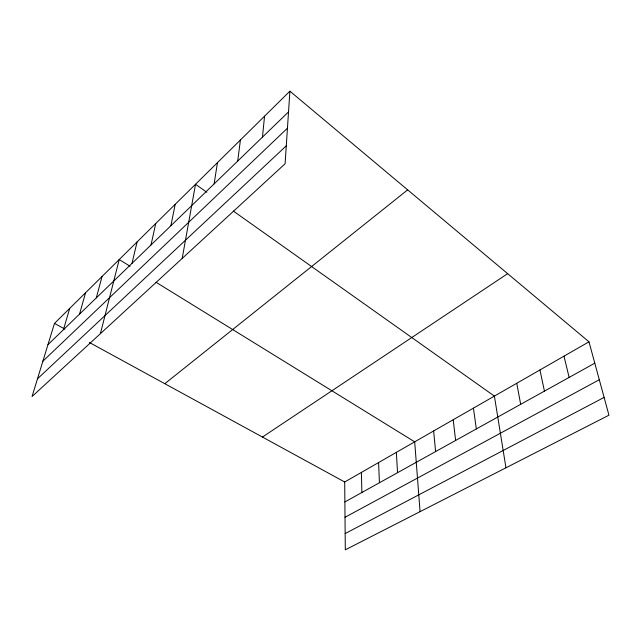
<?xml version="1.0" encoding="UTF-8"?>
<svg xmlns="http://www.w3.org/2000/svg" width="641" height="641" viewBox="0 0 641 641"><rect width="100%" height="100%" fill="white"/><g stroke="black" fill="none" stroke-linecap="round" stroke-linejoin="round"><path stroke-width="0.96" d="M289.9 91.174L285.093 163.767L32.05 396.539L54.477 323.409L289.9 91.174L588.983 341.821L608.95 415.2L345.307 549.826L344.698 482L588.983 341.821M262.465 137.126L264.549 116.173M237.699 161.091L240.431 139.97M214.134 183.887L217.451 162.638M182.188 258.435L195.529 184.263L206.795 192.252M170.899 225.72L175.193 204.327M151.02 244.958L155.731 223.525M131.998 263.363L137.086 241.913M100.413 333.649L119.21 259.557L130.083 266.263M96.302 297.897L102.047 276.479M79.54 314.114L85.565 292.745M63.435 329.69L69.725 308.377M47.963 344.666L288.522 111.911M42.899 361.171L287.448 128.216M37.49 378.799L286.279 145.828M164.817 383.703L407.66 189.864M262.449 437.05L507.648 273.659M344.882 501.935L594.792 363.167M345.018 517.287L599.295 379.736M345.162 533.568L604.11 397.412M54.477 323.409L64.909 329.113M89.323 342.454L344.698 482M156.019 282.264L414.687 441.833L420.071 511.654M233.3 211.041L494.395 396.098L505.965 467.794M563.992 356.156L569.128 377.413M539.93 369.961L544.441 391.122M516.75 383.27L520.676 404.319M473.443 408.117L476.327 428.941M453.203 419.735L455.623 440.439M433.628 430.968L435.616 451.552M396.354 452.362L397.548 472.689M378.591 462.546L379.424 482.753M361.388 472.425L361.885 492.496"/></g></svg>
